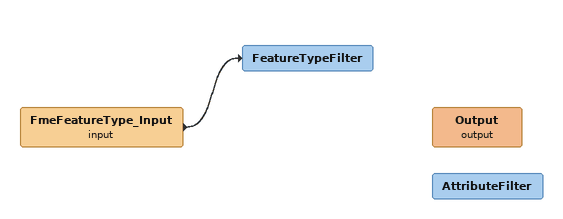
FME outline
FmeFeatureType_Input (input)
    -> FeatureTypeFilter
FeatureTypeFilter
AttributeFilter
Output (output)
